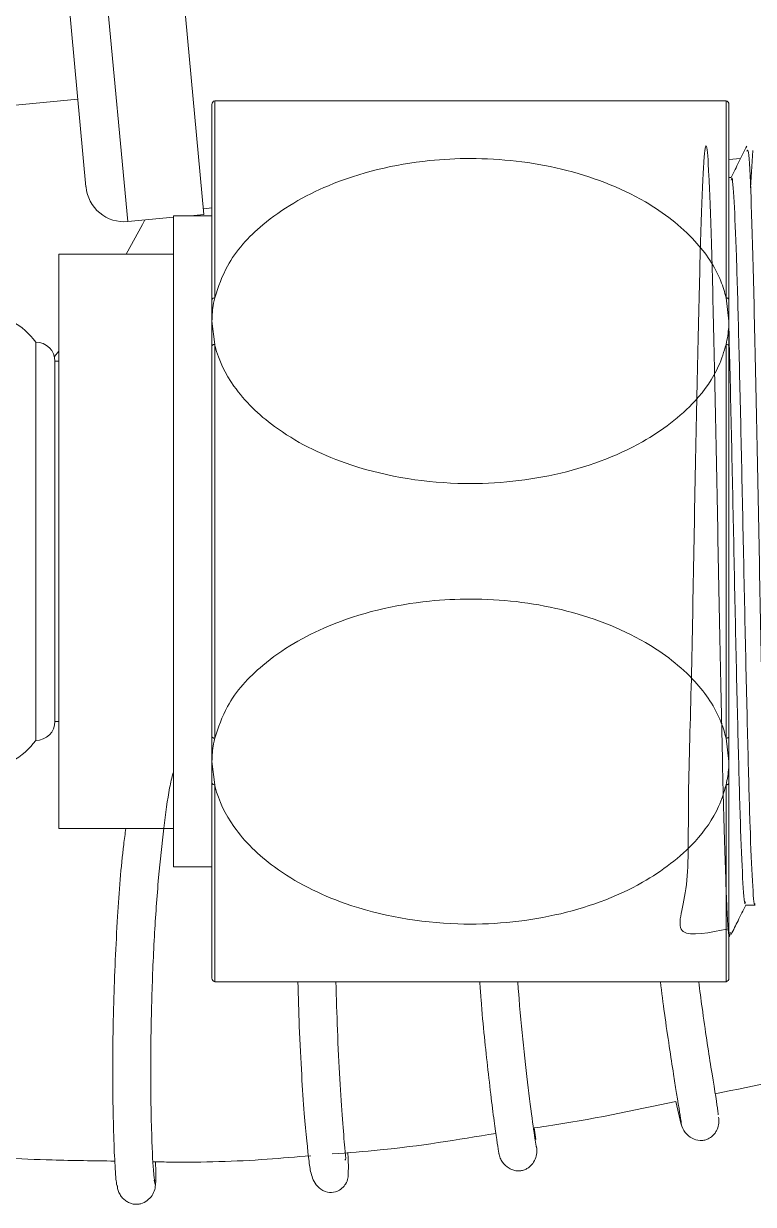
# Model space of a CAD drawing. Extents: x 14808 to 20058, y -13198 to -11680.
# Drawn here: x 18513.7 to 18523.23, y -12759.25 to -12743.84 of the extents above; entities that cross this region are included whole.
import ezdxf

# ---------------------------------------------------------------- set-up
doc = ezdxf.new("R2010")
doc.units = 0
doc.header["$LTSCALE"] = 7
doc.header["$MEASUREMENT"] = 0
doc.layers.get('0').update_dxf_attribs({"color": 2, "linetype": 'CONTINUOUS'})

# ---------------------------------------------------------------- blocks, each defined once
blk = doc.blocks.new('A$C52DF3C04')
at = {"color": 7, "linetype": 'Continuous', "lineweight": 15}
for p, q in [((18.761, 24.0636), (19.1977, 19.384)), ((18.0374, 23.745), (18.4277, 19.5632)), ((16.5167, 19.9623), (18.3743, 20.1357)), ((19.2678, 20.1257), (19.2678, 18.8405)), ((22.6072, 18.8405), (22.6072, 20.1257)), ((19.25, 18.8273), (19.25, 20.1018)), ((22.625, 20.1018), (22.625, 18.8273)), ((22.625, 19.7415), (22.7012, 19.7486)), ((22.7654, 19.5572), (22.7805, 19.8005)), ((22.6406, 19.6257), (22.625, 19.6257)), ((19.1942, 19.4213), (19.25, 19.4265)), ((18.6999, 19.3375), (19, 19.3655)), ((19.25, 19.3757), (19, 19.3757)), ((19, 17.2507), (19, 19.3757)), ((19.1094, 19.3757), (19.1977, 19.384)), ((19, 19.1257), (18.25, 19.1257)), ((18.25, 17.2507), (18.25, 19.1257)), ((22.6072, 18.8405), (22.625, 18.6882)), ((19.2678, 18.536), (19.25, 18.6882)), ((18.1, 18.5507), (18.1, 15.9507)), ((19.25, 15.9762), (19.25, 18.5253)), ((19.2678, 18.536), (19.2678, 15.9655)), ((22.6072, 15.9655), (22.6072, 18.536)), ((22.625, 18.5253), (22.625, 15.9762)), ((18.25, 18.4257), (18.225, 18.4257)), ((18.225, 18.4257), (18.225, 16.0757)), ((18.25, 15.3757), (18.25, 17.2507)), ((19, 15.1257), (19, 17.2507)), ((18.225, 16.0757), (18.25, 16.0757)), ((22.6072, 15.9655), (22.625, 15.8132)), ((19.2678, 15.661), (19.25, 15.8132)), ((19.25, 14.3996), (19.25, 15.6742)), ((19.2678, 15.661), (19.2678, 14.3757)), ((22.6072, 14.3757), (22.6072, 15.661)), ((22.625, 15.6742), (22.625, 14.3996)), ((18.25, 15.3757), (19, 15.3757)), ((19, 15.1257), (19.25, 15.1257)), ((22.7344, 14.8757), (22.7959, 14.8757)), ((22.2787, 13.5944), (22.3137, 13.4448)), ((21.3648, 13.347), (21.3529, 13.4222)), ((22.3138, 13.4443), (22.3124, 13.4686)), ((21.124, 13.2623), (21.1239, 13.2572)), ((21.3701, 13.2862), (21.3688, 13.3012)), ((18.8734, 13.082), (18.8797, 13.0534))]:
    blk.add_line(p, q, dxfattribs=at)
at = {"color": 8, "linetype": 'Continuous', "lineweight": 15}
for p, q in [((18.2631, 24.0172), (18.6999, 19.3375)), ((18.2211, 18.4568), (18.25, 18.4915))]:
    blk.add_line(p, q, dxfattribs=at)
at = {"color": 8, "linetype": 'Continuous', "lineweight": 15, "flags": 128}
blk.add_lwpolyline([(18.6907, 19.1257), (18.7967, 19.3191), (18.8115, 19.3479)], dxfattribs=at)
at = {"color": 7, "linetype": 'Continuous', "lineweight": 15, "flags": 128}
for points in [[(19.2678, 18.8405), (19.2641, 18.8397), (19.2607, 18.8386), (19.2576, 18.8371), (19.2549, 18.8355), (19.2528, 18.8336), (19.2513, 18.8316), (19.2503, 18.8294), (19.25, 18.8273)], [(22.625, 18.8273), (22.6247, 18.8294), (22.6237, 18.8316), (22.6222, 18.8336), (22.6201, 18.8355), (22.6174, 18.8371), (22.6143, 18.8386), (22.6109, 18.8397), (22.6072, 18.8405)], [(19.2678, 18.536), (19.2641, 18.5353), (19.2607, 18.5344), (19.2576, 18.5333), (19.2549, 18.532), (19.2528, 18.5304), (19.2513, 18.5288), (19.2503, 18.5271), (19.25, 18.5253)], [(22.625, 18.5253), (22.6247, 18.5271), (22.6237, 18.5288), (22.6222, 18.5304), (22.6201, 18.532), (22.6174, 18.5333), (22.6143, 18.5344), (22.6109, 18.5353), (22.6072, 18.536)], [(19.2678, 15.9655), (19.2641, 15.9661), (19.2607, 15.967), (19.2576, 15.9682), (19.2549, 15.9695), (19.2528, 15.971), (19.2513, 15.9726), (19.2503, 15.9744), (19.25, 15.9762)], [(22.625, 15.9762), (22.6247, 15.9744), (22.6237, 15.9726), (22.6222, 15.971), (22.6201, 15.9695), (22.6174, 15.9682), (22.6143, 15.967), (22.6109, 15.9661), (22.6072, 15.9655)], [(19.2678, 15.661), (19.2641, 15.6618), (19.2607, 15.6629), (19.2576, 15.6643), (19.2549, 15.666), (19.2528, 15.6678), (19.2513, 15.6699), (19.2503, 15.672), (19.25, 15.6742)], [(22.625, 15.6742), (22.6247, 15.672), (22.6237, 15.6699), (22.6222, 15.6678), (22.6201, 15.666), (22.6174, 15.6643), (22.6143, 15.6629), (22.6109, 15.6618), (22.6072, 15.661)]]:
    blk.add_lwpolyline(points, dxfattribs=at)
at = {"color": 7, "linetype": 'Continuous', "lineweight": 15}
for centre, radius, start, end in [((14.625, 21.4807), 8.125, 48.47388, 203.06616), ((14.625, 21.4807), 8.1163, 48.51449, 203.03504), ((19.275, 20.1018), 0.025, 106.60177, 179.96643), ((22.6, 20.1018), 0.025, 0.03357, 73.39823), ((18.6767, 19.5864), 0.25, 185.33216, 275.33216), ((17.7, 18.2507), 0.5, 36.8699, 131.40962), ((18.1, 18.4257), 0.125, 0, 90), ((18.1, 16.0757), 0.125, 270, 0), ((17.7, 16.2507), 0.5, 228.59038, 323.1301), ((19.275, 14.3996), 0.025, 180.03357, 253.39823), ((22.6, 14.3996), 0.025, 286.60177, 359.96643)]:
    blk.add_arc(centre, radius, start, end, dxfattribs=at)
for points, knots in [([(22.6072, 20.1257), (22.5927, 20.1257), (22.5521, 20.1257), (22.3853, 20.1257), (22.0314, 20.1257), (21.4912, 20.1257), (20.8167, 20.1257), (20.1736, 20.1257), (19.677, 20.1257), (19.3907, 20.1257), (19.2921, 20.1257), (19.2689, 20.1257), (19.2678, 20.1257)], [0, 0, 0, 0, 0.040251, 0.112325, 0.221432, 0.368786, 0.519538, 0.697281, 0.824707, 0.919739, 0.996307, 1, 1, 1, 1]), ([(22.625, 14.7224), (22.4984, 14.6962), (22.2372, 14.6422), (22.3691, 14.9448), (22.3539, 15.4844), (22.3793, 16.231), (22.3942, 17.0905), (22.4108, 17.9686), (22.4284, 18.7656), (22.4442, 19.3918), (22.4619, 19.7765), (22.478, 19.8764), (22.495, 19.6801), (22.5121, 19.2098), (22.5282, 18.5186), (22.5459, 17.6844), (22.5616, 16.8009), (22.5794, 15.9698), (22.5954, 15.2771), (22.6125, 14.8296), (22.6253, 14.6346), (22.6322, 14.6891), (22.6337, 14.7003)], [0, 0, 0, 0, 0.049003, 0.101086, 0.153173, 0.205258, 0.257343, 0.309429, 0.361513, 0.4136, 0.465684, 0.517771, 0.569855, 0.621941, 0.674026, 0.726111, 0.778197, 0.830281, 0.882368, 0.934452, 0.986538, 1, 1, 1, 1]), ([(22.7422, 19.8306), (22.7249, 19.7961), (22.6908, 19.7278), (22.6566, 19.6596), (22.6397, 19.6257)], [0, 0, 0, 0, 0.50445, 1, 1, 1, 1]), ([(22.8976, 14.7052), (22.8941, 14.7115), (22.8851, 14.7272), (22.8693, 15.0814), (22.8536, 15.6835), (22.836, 16.4738), (22.8197, 17.3488), (22.8028, 18.2128), (22.7856, 18.9711), (22.7696, 19.524), (22.754, 19.824), (22.745, 19.8039), (22.7415, 19.796)], [0, 0, 0, 0, 0.070433, 0.17788, 0.285331, 0.392776, 0.50023, 0.607673, 0.715125, 0.822572, 0.930019, 1, 1, 1, 1]), ([(19.2678, 18.8405), (19.2917, 18.9109), (19.3522, 19.089), (19.5993, 19.3583), (20.0455, 19.6177), (20.5301, 19.7327), (21.0475, 19.7591), (21.5392, 19.7035), (22.049, 19.5115), (22.3993, 19.2425), (22.5582, 19.0101), (22.5967, 18.8766), (22.6072, 18.8405)], [0, 0, 0, 0, 0.059791, 0.151188, 0.274249, 0.436419, 0.499971, 0.641742, 0.783924, 0.887452, 0.969504, 1, 1, 1, 1]), ([(22.795, 14.8863), (22.7945, 14.8843), (22.7892, 14.8604), (22.7786, 15.0157), (22.7632, 15.3561), (22.7491, 15.8883), (22.7335, 16.535), (22.7188, 17.2489), (22.7041, 17.9629), (22.6885, 18.6103), (22.6744, 19.1423), (22.659, 19.4874), (22.6477, 19.6432), (22.6417, 19.6128), (22.6406, 19.6072)], [0, 0, 0, 0, 0.0087088, 0.1058656, 0.2033713, 0.2990034, 0.3968176, 0.4932924, 0.5897494, 0.6875679, 0.7832042, 0.8807003, 0.9778701, 1, 1, 1, 1]), ([(19.25, 18.6882), (19.2517, 18.727), (19.2541, 18.7782), (19.2652, 18.8284), (19.2678, 18.8405)], [0, 0, 0, 0, 0.758812, 1, 1, 1, 1]), ([(19.25, 18.6882), (19.25, 18.689), (19.25, 18.7213), (19.25, 18.7661), (19.25, 18.8136), (19.25, 18.8273)], [0, 0, 0, 0, 0.016522, 0.715828, 1, 1, 1, 1]), ([(22.625, 18.8273), (22.625, 18.7941), (22.625, 18.7474), (22.625, 18.7025), (22.625, 18.689), (22.625, 18.6882)], [0, 0, 0, 0, 0.699392, 0.983475, 1, 1, 1, 1]), ([(19.25, 18.5253), (19.25, 18.5628), (19.25, 18.6156), (19.25, 18.6708), (19.25, 18.6873), (19.25, 18.6882)], [0, 0, 0, 0, 0.699392, 0.983475, 1, 1, 1, 1]), ([(22.625, 18.6882), (22.6248, 18.6751), (22.624, 18.624), (22.6144, 18.5735), (22.6072, 18.536)], [0, 0, 0, 0, 0.256693, 1, 1, 1, 1]), ([(22.7344, 14.8977), (22.733, 14.8914), (22.7267, 14.864), (22.7149, 15.0316), (22.6996, 15.3916), (22.6855, 15.9336), (22.6698, 16.5865), (22.6553, 17.306), (22.6405, 18.0046), (22.6296, 18.4774), (22.6245, 18.656), (22.6243, 18.6643)], [0, 0, 0, 0, 0.040502, 0.177094, 0.313709, 0.448022, 0.585359, 0.720397, 0.85611, 0.993271, 1, 1, 1, 1]), ([(22.625, 18.6882), (22.625, 18.6873), (22.625, 18.6479), (22.625, 18.5926), (22.625, 18.5404), (22.625, 18.5253)], [0, 0, 0, 0, 0.016522, 0.715828, 1, 1, 1, 1]), ([(22.6072, 18.536), (22.5927, 18.4884), (22.5521, 18.3555), (22.3853, 18.1212), (22.0314, 17.8533), (21.4912, 17.6598), (20.8167, 17.5998), (20.1736, 17.7114), (19.677, 17.9588), (19.3907, 18.2345), (19.2921, 18.4357), (19.2689, 18.5316), (19.2678, 18.536)], [0, 0, 0, 0, 0.040251, 0.112325, 0.221432, 0.368786, 0.519538, 0.697281, 0.824707, 0.919739, 0.996307, 1, 1, 1, 1]), ([(19.2678, 15.9655), (19.2917, 16.0359), (19.3522, 16.214), (19.5993, 16.4833), (20.0455, 16.7427), (20.5301, 16.8577), (21.0475, 16.8841), (21.5392, 16.8285), (22.049, 16.6365), (22.3993, 16.3675), (22.5582, 16.1351), (22.5967, 16.0016), (22.6072, 15.9655)], [0, 0, 0, 0, 0.059791, 0.151188, 0.274249, 0.436419, 0.499971, 0.641742, 0.783924, 0.887452, 0.969504, 1, 1, 1, 1]), ([(19.25, 15.8132), (19.25, 15.8141), (19.25, 15.8535), (19.25, 15.9088), (19.25, 15.9611), (19.25, 15.9762)], [0, 0, 0, 0, 0.016522, 0.715828, 1, 1, 1, 1]), ([(19.25, 15.8132), (19.2517, 15.852), (19.2541, 15.9032), (19.2652, 15.9534), (19.2678, 15.9655)], [0, 0, 0, 0, 0.758812, 1, 1, 1, 1]), ([(22.625, 15.9762), (22.625, 15.9386), (22.625, 15.8858), (22.625, 15.8307), (22.625, 15.8141), (22.625, 15.8132)], [0, 0, 0, 0, 0.699392, 0.983475, 1, 1, 1, 1]), ([(19.25, 15.6742), (19.25, 15.7074), (19.25, 15.754), (19.25, 15.7989), (19.25, 15.8125), (19.25, 15.8132)], [0, 0, 0, 0, 0.699392, 0.983475, 1, 1, 1, 1]), ([(22.625, 15.8132), (22.6248, 15.8001), (22.624, 15.749), (22.6144, 15.6985), (22.6072, 15.661)], [0, 0, 0, 0, 0.256693, 1, 1, 1, 1]), ([(22.625, 15.8132), (22.625, 15.8125), (22.625, 15.7802), (22.625, 15.7353), (22.625, 15.6879), (22.625, 15.6742)], [0, 0, 0, 0, 0.016522, 0.715828, 1, 1, 1, 1]), ([(18.8783, 13.0743), (18.8749, 13.0858), (18.868, 13.1094), (18.8542, 13.3899), (18.8485, 13.7817), (18.854, 14.2236), (18.8716, 14.6558), (18.8986, 15.0457), (18.9336, 15.369), (18.9647, 15.6089), (18.9883, 15.708), (18.9958, 15.7394)], [0, 0, 0, 0, 0.1447429, 0.2984434, 0.4397181, 0.5685462, 0.6849506, 0.7889208, 0.8804866, 0.9621314, 1, 1, 1, 1]), ([(22.6072, 15.661), (22.5927, 15.6134), (22.5521, 15.4805), (22.3853, 15.2462), (22.0314, 14.9783), (21.4912, 14.7848), (20.8167, 14.7248), (20.1736, 14.8364), (19.677, 15.0838), (19.3907, 15.3595), (19.2921, 15.5607), (19.2689, 15.6566), (19.2678, 15.661)], [0, 0, 0, 0, 0.040251, 0.112325, 0.221432, 0.368786, 0.519538, 0.697281, 0.824707, 0.919739, 0.996307, 1, 1, 1, 1]), ([(18.6877, 15.3757), (18.683, 15.3414), (18.6591, 15.1646), (18.6297, 14.7713), (18.6036, 14.2005), (18.601, 13.7184), (18.6074, 13.3848), (18.616, 13.1812), (18.6259, 13.0512), (18.6303, 13.0456), (18.6323, 13.0431)], [0, 0, 0, 0, 0.034833, 0.17915, 0.350445, 0.548516, 0.65819, 0.774642, 0.897875, 1, 1, 1, 1]), ([(22.6396, 14.6843), (22.6546, 14.7143), (22.6865, 14.7781), (22.7184, 14.8419), (22.7353, 14.8757)], [0, 0, 0, 0, 0.4701768, 1, 1, 1, 1]), ([(19.2678, 14.3757), (19.2917, 14.3757), (19.3522, 14.3757), (19.5993, 14.3757), (20.0455, 14.3757), (20.5301, 14.3757), (21.0475, 14.3757), (21.5392, 14.3757), (22.049, 14.3757), (22.3993, 14.3757), (22.5582, 14.3757), (22.5967, 14.3757), (22.6072, 14.3757)], [0, 0, 0, 0, 0.059791, 0.151188, 0.274249, 0.436419, 0.499971, 0.641742, 0.783924, 0.887452, 0.969504, 1, 1, 1, 1]), ([(19.8115, 14.3757), (19.8141, 14.2777), (19.8198, 14.0604), (19.8351, 13.7687), (19.8561, 13.4513), (19.88, 13.2318), (19.8945, 13.1219), (19.9266, 13.0417), (19.9981, 12.9985), (20.0519, 13.0007), (20.085, 13.0164), (20.1081, 13.0371), (20.1161, 13.047), (20.1404, 13.0819), (20.1394, 13.1313), (20.1418, 13.196), (20.1362, 13.2583), (20.1359, 13.2609)], [0, 0, 0, 0, 0.100051, 0.221837, 0.333594, 0.52344, 0.60243, 0.67515, 0.71113, 0.740697, 0.759859, 0.770463, 0.777092, 0.785798, 0.88456, 0.995186, 1, 1, 1, 1]), ([(20.1169, 13.2124), (20.1187, 13.2127), (20.1267, 13.2138), (20.1164, 13.2917), (20.1032, 13.4649), (20.0849, 13.7306), (20.0687, 14.0391), (20.0624, 14.2689), (20.0595, 14.3757)], [0, 0, 0, 0, 0.047649, 0.214276, 0.420351, 0.624569, 0.825488, 1, 1, 1, 1]), ([(20.9983, 14.3757), (21.0011, 14.3368), (21.0167, 14.1209), (21.0542, 13.7711), (21.1022, 13.3797), (21.1169, 13.2953), (21.1246, 13.2512)], [0, 0, 0, 0, 0.06238, 0.346361, 0.658919, 1, 1, 1, 1]), ([(21.3693, 13.2925), (21.364, 13.323), (21.3537, 13.3823), (21.3208, 13.6272), (21.2856, 13.9445), (21.2593, 14.2039), (21.2481, 14.3551), (21.2466, 14.3757)], [0, 0, 0, 0, 0.264836, 0.514055, 0.747622, 0.965579, 1, 1, 1, 1]), ([(22.1774, 14.3757), (22.1866, 14.3056), (22.2178, 14.0662), (22.2677, 13.7438), (22.3124, 13.4723), (22.3114, 13.4669), (22.311, 13.4645)], [0, 0, 0, 0, 0.122976, 0.419791, 0.743754, 1, 1, 1, 1]), ([(22.5558, 13.5071), (22.556, 13.5108), (22.5564, 13.519), (22.512, 13.7899), (22.4644, 14.0965), (22.4353, 14.319), (22.4279, 14.3757)], [0, 0, 0, 0, 0.268627, 0.596908, 0.897341, 1, 1, 1, 1]), ([(22.5356, 13.6446), (22.8061, 13.7002), (23.1106, 13.7627), (23.4137, 13.8358), (23.4475, 13.844)], [0, 0, 0, 0, 0.888409, 1, 1, 1, 1]), ([(21.3529, 13.4222), (21.3802, 13.4261), (21.6914, 13.4701), (21.9986, 13.5351), (22.2787, 13.5944)], [0, 0, 0, 0, 0.087853, 1, 1, 1, 1]), ([(22.3129, 13.448), (22.3203, 13.4281), (22.3345, 13.39), (22.3814, 13.3527), (22.4263, 13.3387), (22.4615, 13.3407), (22.4852, 13.348), (22.5061, 13.3599), (22.5238, 13.3752), (22.5381, 13.393), (22.5526, 13.419), (22.5626, 13.4552), (22.5592, 13.4801), (22.5575, 13.4932)], [0, 0, 0, 0, 0.167726, 0.320113, 0.454353, 0.515537, 0.573031, 0.62724, 0.679446, 0.730612, 0.781584, 0.885883, 1, 1, 1, 1]), ([(20.0355, 13.2526), (20.1401, 13.2603), (20.4981, 13.2864), (20.8528, 13.345), (21.1039, 13.3865)], [0, 0, 0, 0, 0.292092, 1, 1, 1, 1]), ([(21.1238, 13.2558), (21.1261, 13.2453), (21.1305, 13.2251), (21.1505, 13.1902), (21.1795, 13.163), (21.2139, 13.1471), (21.2399, 13.1414), (21.2656, 13.1416), (21.2897, 13.1479), (21.3111, 13.1588), (21.3355, 13.1779), (21.3583, 13.2084), (21.3725, 13.2497), (21.3709, 13.2752), (21.3701, 13.2883)], [0, 0, 0, 0, 0.087051, 0.168334, 0.315501, 0.382444, 0.445202, 0.504842, 0.561896, 0.61681, 0.670695, 0.777258, 0.885715, 1, 1, 1, 1]), ([(17.5767, 13.243), (17.7863, 13.2311), (18.1309, 13.2116), (18.4793, 13.2074), (18.6157, 13.2058)], [0, 0, 0, 0, 0.608255, 1, 1, 1, 1]), ([(18.8652, 13.2014), (18.9039, 13.2006), (19.1518, 13.1955), (19.4963, 13.2062), (19.8, 13.2328), (19.8947, 13.2411)], [0, 0, 0, 0, 0.113073, 0.723425, 1, 1, 1, 1]), ([(18.8807, 13.0499), (18.8833, 13.0641), (18.8863, 13.0814), (18.8822, 13.1835), (18.8815, 13.2011)], [0, 0, 0, 0, 0.828289, 1, 1, 1, 1]), ([(18.6324, 13.0427), (18.6336, 13.0327), (18.6361, 13.0131), (18.6489, 12.9864), (18.6662, 12.9636), (18.6874, 12.9454), (18.711, 12.9322), (18.7361, 12.9245), (18.7617, 12.9226), (18.7941, 12.928), (18.8299, 12.9469), (18.8607, 12.9806), (18.8795, 13.0203), (18.8807, 13.0467), (18.8814, 13.06)], [0, 0, 0, 0, 0.072568, 0.143088, 0.212049, 0.279231, 0.344346, 0.407465, 0.469285, 0.529888, 0.647723, 0.764619, 0.881358, 1, 1, 1, 1])]:
    blk.add_open_spline(points, degree=3, knots=knots, dxfattribs=at)

msp = doc.modelspace()

# ---------------------------------------------------------------- block references
at = {"xscale": 2, "yscale": 2, "zscale": 2}
msp.add_blockref('A$C52DF3C04', (18477.661, -12785.097), dxfattribs=at)

doc.saveas('drawing.dxf')
